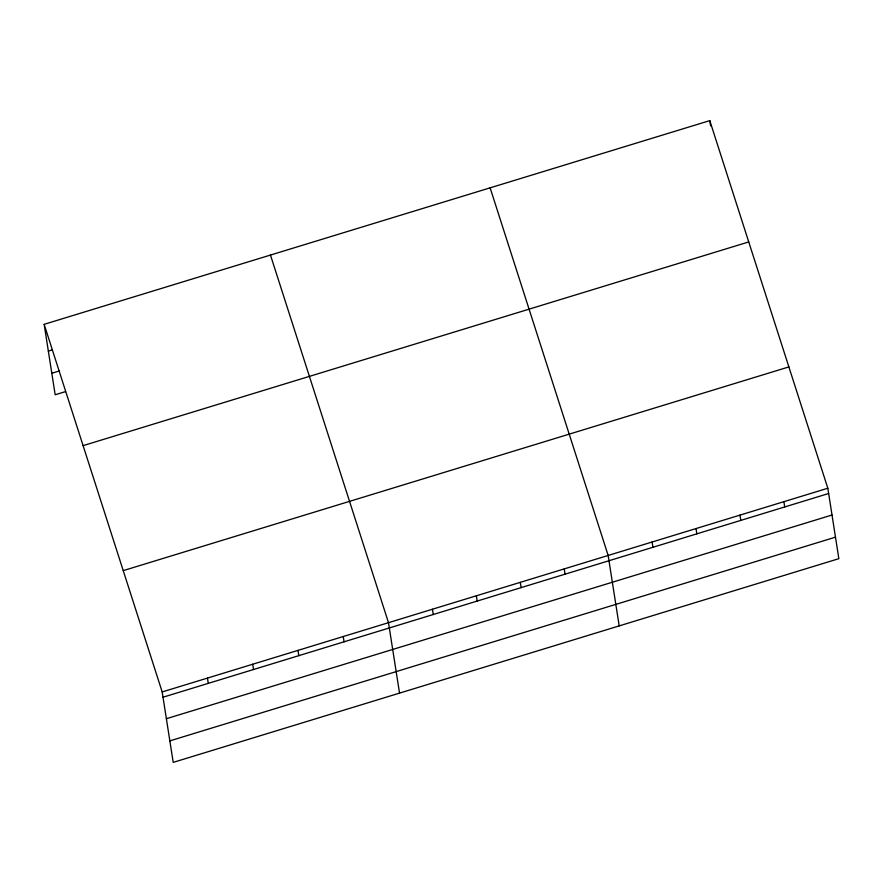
<?xml version="1.0" encoding="UTF-8"?>
<svg xmlns="http://www.w3.org/2000/svg" width="883" height="883" viewBox="0 0 883 883"><rect width="100%" height="100%" fill="white"/><g stroke="black" fill="none" stroke-linecap="round" stroke-linejoin="round"><path stroke-width="1.32" d="M44.15 324.326L709.789 120.618L827.824 488.233L838.85 558.674L173.211 762.382L162.185 691.941L44.15 324.326L55.176 394.767L65.53 391.599M48.344 351.114L52.218 349.922M51.81 373.266L59.569 370.893M83.101 445.639L748.74 241.931M123.234 570.628L788.872 366.92M162.185 691.941L827.824 488.233M163.013 697.217L828.64 493.509M166.379 718.718L832.018 515.01M169.845 740.881L835.484 537.162M490.12 187.847L608.155 555.451L619.193 625.892M270.463 255.066L388.498 622.681L399.535 693.122M783.883 501.676L784.711 506.952M709.789 120.618L710.605 125.894M739.954 515.12L740.782 520.396M696.025 528.564L696.853 533.84M652.095 542.007L652.923 547.283M564.226 568.906L565.054 574.171M520.297 582.35L521.125 587.614M476.367 595.793L477.195 601.058M432.438 609.237L433.255 614.513M343.233 636.533L344.061 641.809M297.979 650.385L298.796 655.661M252.715 664.237L253.542 669.513M207.45 678.089L208.278 683.365"/></g></svg>
